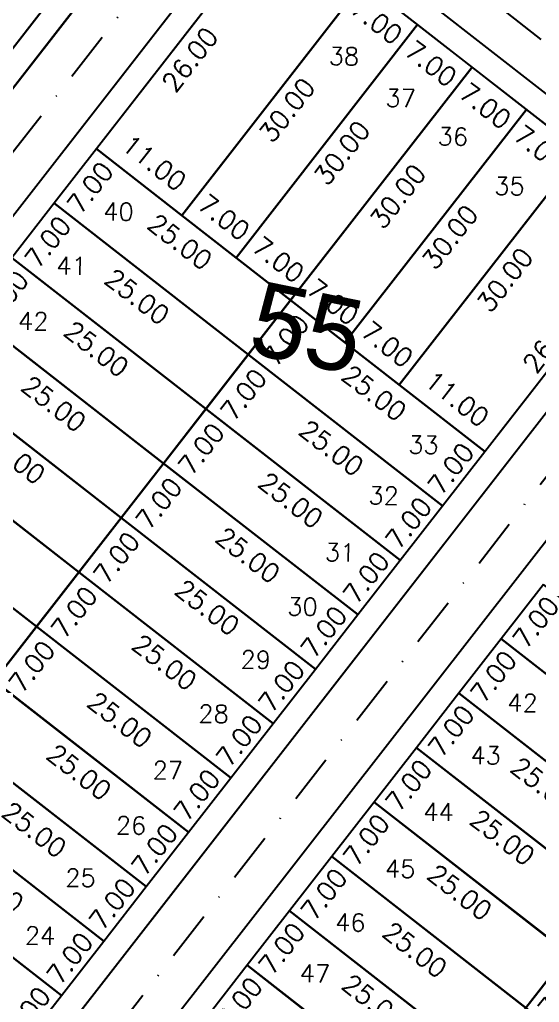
# Model space of a CAD drawing. Header units: millimetres. Extents: x -4430026 to 4783824, y 584 to 9593110.
# Drawn here: x 2758.8 to 2811.6, y 1107.7 to 1207.5 of the extents above; entities that cross this region are included whole.
import ezdxf
from ezdxf.enums import TextEntityAlignment as Align

# ---------------------------------------------------------------- set-up
doc = ezdxf.new("R2010")
doc.units = ezdxf.units.MM
doc.linetypes.add('CONTINUO', pattern=[0])
doc.linetypes.add('DASHDOT', pattern=[1, 0.5, -0.25, 0, -0.25])
for name, color, linetype in [('AGT CI', 252, 'Continuous'), ('Calçada', 1, 'Continuous'), ('Cota', 8, 'Continuous'), ('EIXO DAS VIAS', 252, 'DASHDOT'), ('Lotes', 2, 'Continuous'), ('Numero de lotes', 5, 'Continuous')]:
    doc.layers.add(name, color=color, linetype=linetype)
doc.styles.add('arcad1', font='romans.shx')
doc.styles.add('ROMANS', font='romans.shx')
doc.dimstyles.new('BOLA100', dxfattribs={"dimscale": 0, "dimtxt": 1.9, "dimasz": 0.18, "dimexe": 0.18, "dimexo": 0.063, "dimgap": 0, "dimtad": 1, "dimzin": 4, "dimdsep": 46, "dimtxsty": 'ROMANS', "dimcen": 0.09, "dimse1": 1, "dimse2": 1, "dimsd1": 1, "dimsd2": 1, "dimclrt": 256, "dimaunit": 1, "dimadec": 4, "dimazin": 0, "dimtfac": 1.2, "dimtix": 1, "dimtmove": 2, "dimatfit": 3, "dimfxl": 1, "dimtvp": 2, "dimtolj": 1, "dimtzin": 4, "dimarcsym": 0})

# ---------------------------------------------------------------- blocks, each defined once
blk = doc.blocks.new('*D772')
at = {"layer": 'DEFPOINTS', "color": 0}
for p in [(2781.924, 1111.483), (2784.054, 1109.824), (2777.623, 1105.959)]:
    blk.add_point(p, dxfattribs=at)
at = {"layer": 'Cota', "insert": (2781.154, 1107.646), "char_height": 1.9, "attachment_point": 5, "rotation": 52.09358, "style": 'ROMANS'}
blk.add_mtext('\\A1;7.00', dxfattribs=at)
blk = doc.blocks.new('*D773')
at = {"layer": 'DEFPOINTS', "color": 0}
for p in [(2786.224, 1117.006), (2788.354, 1115.347), (2781.924, 1111.483)]:
    blk.add_point(p, dxfattribs=at)
at = {"layer": 'Cota', "insert": (2785.454, 1113.169), "char_height": 1.9, "attachment_point": 5, "rotation": 52.09358, "style": 'ROMANS'}
blk.add_mtext('\\A1;7.00', dxfattribs=at)
blk = doc.blocks.new('*D814')
at = {"layer": 'DEFPOINTS', "color": 0}
for p in [(2790.525, 1122.529), (2792.655, 1120.87), (2786.224, 1117.006)]:
    blk.add_point(p, dxfattribs=at)
at = {"layer": 'Cota', "insert": (2789.755, 1118.692), "char_height": 1.9, "attachment_point": 5, "rotation": 52.09358, "style": 'ROMANS'}
blk.add_mtext('\\A1;7.00', dxfattribs=at)
blk = doc.blocks.new('*D815')
at = {"layer": 'DEFPOINTS', "color": 0}
for p in [(2794.825, 1128.052), (2796.955, 1126.393), (2790.525, 1122.529)]:
    blk.add_point(p, dxfattribs=at)
at = {"layer": 'Cota', "insert": (2794.056, 1124.216), "char_height": 1.9, "attachment_point": 5, "rotation": 52.09358, "style": 'ROMANS'}
blk.add_mtext('\\A1;7.00', dxfattribs=at)
blk = doc.blocks.new('*D816')
at = {"layer": 'DEFPOINTS', "color": 0}
for p in [(2799.126, 1133.575), (2801.256, 1131.917), (2794.825, 1128.052)]:
    blk.add_point(p, dxfattribs=at)
at = {"layer": 'Cota', "insert": (2798.356, 1129.739), "char_height": 1.9, "attachment_point": 5, "rotation": 52.09358, "style": 'ROMANS'}
blk.add_mtext('\\A1;7.00', dxfattribs=at)
blk = doc.blocks.new('*D817')
at = {"layer": 'DEFPOINTS', "color": 0}
for p in [(2803.427, 1139.098), (2805.557, 1137.44), (2799.126, 1133.575)]:
    blk.add_point(p, dxfattribs=at)
at = {"layer": 'Cota', "insert": (2802.657, 1135.262), "char_height": 1.9, "attachment_point": 5, "rotation": 52.09358, "style": 'ROMANS'}
blk.add_mtext('\\A1;7.00', dxfattribs=at)
blk = doc.blocks.new('*D818')
at = {"layer": 'DEFPOINTS', "color": 0}
for p in [(2807.727, 1144.621), (2809.857, 1142.963), (2803.427, 1139.098)]:
    blk.add_point(p, dxfattribs=at)
at = {"layer": 'Cota', "insert": (2806.957, 1140.785), "char_height": 1.9, "attachment_point": 5, "rotation": 52.09358, "style": 'ROMANS'}
blk.add_mtext('\\A1;7.00', dxfattribs=at)
blk = doc.blocks.new('*D819')
at = {"layer": 'DEFPOINTS', "color": 0}
for p in [(2812.028, 1150.144), (2814.158, 1148.486), (2807.727, 1144.621)]:
    blk.add_point(p, dxfattribs=at)
at = {"layer": 'Cota', "insert": (2811.258, 1146.308), "char_height": 1.9, "attachment_point": 5, "rotation": 52.09358, "style": 'ROMANS'}
blk.add_mtext('\\A1;7.00', dxfattribs=at)
blk = doc.blocks.new('*D823')
at = {"layer": 'DEFPOINTS', "color": 0}
for p in [(2814.551, 1112.693), (2816.717, 1111.006), (2810.25, 1107.169)]:
    blk.add_point(p, dxfattribs=at)
at = {"layer": 'Cota', "insert": (2813.817, 1108.828), "char_height": 1.9, "attachment_point": 5, "rotation": 52.09358, "style": 'ROMANS'}
blk.add_mtext('\\A1;7.00', dxfattribs=at)
blk = doc.blocks.new('*D1091')
at = {"layer": 'DEFPOINTS', "color": 0}
for p in [(2762.524, 1108.844), (2763.065, 1108.423), (2758.765, 1102.9)]:
    blk.add_point(p, dxfattribs=at)
at = {"layer": 'Cota', "insert": (2759.624, 1106.666), "char_height": 1.9, "attachment_point": 5, "rotation": 52.09358, "style": 'ROMANS'}
blk.add_mtext('\\A1;7.00', dxfattribs=at)
blk = doc.blocks.new('*D1099')
at = {"layer": 'DEFPOINTS', "color": 0}
for p in [(2758.929, 1182.619), (2760.29, 1181.559), (2753.719, 1177.804)]:
    blk.add_point(p, dxfattribs=at)
at = {"layer": 'Cota', "insert": (2757.39, 1179.381), "char_height": 1.9, "attachment_point": 5, "rotation": 52.09358, "style": 'ROMANS'}
blk.add_mtext('\\A1;7.00', dxfattribs=at)
blk = doc.blocks.new('*D1100')
at = {"layer": 'DEFPOINTS', "color": 0}
for p in [(2762.32, 1188.85), (2764.59, 1187.082), (2758.929, 1182.619)]:
    blk.add_point(p, dxfattribs=at)
at = {"layer": 'Cota', "insert": (2761.69, 1184.904), "char_height": 1.9, "attachment_point": 5, "rotation": 52.09358, "style": 'ROMANS'}
blk.add_mtext('\\A1;7.00', dxfattribs=at)
blk = doc.blocks.new('*D1101')
at = {"layer": 'DEFPOINTS', "color": 0}
for p in [(2766.621, 1194.373), (2768.891, 1192.605), (2762.32, 1188.85)]:
    blk.add_point(p, dxfattribs=at)
at = {"layer": 'Cota', "insert": (2765.991, 1190.427), "char_height": 1.9, "attachment_point": 5, "rotation": 52.09358, "style": 'ROMANS'}
blk.add_mtext('\\A1;7.00', dxfattribs=at)
blk = doc.blocks.new('*D1102')
at = {"layer": 'DEFPOINTS', "color": 0}
for p in [(2782.594, 1214.887), (2784.865, 1213.12), (2766.621, 1194.373)]:
    blk.add_point(p, dxfattribs=at)
at = {"layer": 'Cota', "insert": (2776.128, 1203.446), "char_height": 1.9, "attachment_point": 5, "rotation": 52.09358, "style": 'ROMANS'}
blk.add_mtext('\\A1;26.00', dxfattribs=at)
blk = doc.blocks.new('*D1106')
at = {"layer": 'DEFPOINTS', "color": 0}
for p in [(2760.542, 1145.875), (2762.972, 1143.983), (2756.242, 1140.352)]:
    blk.add_point(p, dxfattribs=at)
at = {"layer": 'Cota', "insert": (2760.072, 1141.805), "char_height": 1.9, "attachment_point": 5, "rotation": 52.09358, "style": 'ROMANS'}
blk.add_mtext('\\A1;7.00', dxfattribs=at)
blk = doc.blocks.new('*D1107')
at = {"layer": 'DEFPOINTS', "color": 0}
for p in [(2764.843, 1151.398), (2767.273, 1149.506), (2760.542, 1145.875)]:
    blk.add_point(p, dxfattribs=at)
at = {"layer": 'Cota', "insert": (2764.373, 1147.328), "char_height": 1.9, "attachment_point": 5, "rotation": 52.09358, "style": 'ROMANS'}
blk.add_mtext('\\A1;7.00', dxfattribs=at)
blk = doc.blocks.new('*D1108')
at = {"layer": 'DEFPOINTS', "color": 0}
for p in [(2769.143, 1156.921), (2771.573, 1155.029), (2764.843, 1151.398)]:
    blk.add_point(p, dxfattribs=at)
at = {"layer": 'Cota', "insert": (2768.673, 1152.851), "char_height": 1.9, "attachment_point": 5, "rotation": 52.09358, "style": 'ROMANS'}
blk.add_mtext('\\A1;7.00', dxfattribs=at)
blk = doc.blocks.new('*D1109')
at = {"layer": 'DEFPOINTS', "color": 0}
for p in [(2773.444, 1162.444), (2775.874, 1160.552), (2769.143, 1156.921)]:
    blk.add_point(p, dxfattribs=at)
at = {"layer": 'Cota', "insert": (2772.974, 1158.374), "char_height": 1.9, "attachment_point": 5, "rotation": 52.09358, "style": 'ROMANS'}
blk.add_mtext('\\A1;7.00', dxfattribs=at)
blk = doc.blocks.new('*D1110')
at = {"layer": 'DEFPOINTS', "color": 0}
for p in [(2777.745, 1167.967), (2780.175, 1166.075), (2773.444, 1162.444)]:
    blk.add_point(p, dxfattribs=at)
at = {"layer": 'Cota', "insert": (2777.275, 1163.898), "char_height": 1.9, "attachment_point": 5, "rotation": 52.09358, "style": 'ROMANS'}
blk.add_mtext('\\A1;7.00', dxfattribs=at)
blk = doc.blocks.new('*D1111')
at = {"layer": 'DEFPOINTS', "color": 0}
for p in [(2782.045, 1173.491), (2784.475, 1171.599), (2777.745, 1167.967)]:
    blk.add_point(p, dxfattribs=at)
at = {"layer": 'Cota', "insert": (2781.575, 1169.421), "char_height": 1.9, "attachment_point": 5, "rotation": 52.09358, "style": 'ROMANS'}
blk.add_mtext('\\A1;7.00', dxfattribs=at)
blk = doc.blocks.new('*D1112')
at = {"layer": 'DEFPOINTS', "color": 0}
for p in [(2786.346, 1179.014), (2788.776, 1177.122), (2782.045, 1173.491)]:
    blk.add_point(p, dxfattribs=at)
at = {"layer": 'Cota', "insert": (2785.876, 1174.944), "char_height": 1.9, "attachment_point": 5, "rotation": 52.09358, "style": 'ROMANS'}
blk.add_mtext('\\A1;7.00', dxfattribs=at)
blk = doc.blocks.new('*D1113')
at = {"layer": 'DEFPOINTS', "color": 0}
for p in [(2804.777, 1202.684), (2807.207, 1200.792), (2786.346, 1179.014)]:
    blk.add_point(p, dxfattribs=at)
at = {"layer": 'Cota', "insert": (2797.242, 1189.541), "char_height": 1.9, "attachment_point": 5, "rotation": 52.09358, "style": 'ROMANS'}
blk.add_mtext('\\A1;30.00', dxfattribs=at)
blk = doc.blocks.new('*D1114')
at = {"layer": 'DEFPOINTS', "color": 0}
for p in [(2766.825, 1114.367), (2767.366, 1113.946), (2763.065, 1108.423)]:
    blk.add_point(p, dxfattribs=at)
at = {"layer": 'Cota', "insert": (2763.925, 1112.19), "char_height": 1.9, "attachment_point": 5, "rotation": 52.09358, "style": 'ROMANS'}
blk.add_mtext('\\A1;7.00', dxfattribs=at)
blk = doc.blocks.new('*D1115')
at = {"layer": 'DEFPOINTS', "color": 0}
for p in [(2771.126, 1119.891), (2771.666, 1119.469), (2767.366, 1113.946)]:
    blk.add_point(p, dxfattribs=at)
at = {"layer": 'Cota', "insert": (2768.226, 1117.713), "char_height": 1.9, "attachment_point": 5, "rotation": 52.09358, "style": 'ROMANS'}
blk.add_mtext('\\A1;7.00', dxfattribs=at)
blk = doc.blocks.new('*D1116')
at = {"layer": 'DEFPOINTS', "color": 0}
for p in [(2775.426, 1125.414), (2775.967, 1124.993), (2771.666, 1119.469)]:
    blk.add_point(p, dxfattribs=at)
at = {"layer": 'Cota', "insert": (2772.526, 1123.236), "char_height": 1.9, "attachment_point": 5, "rotation": 52.09358, "style": 'ROMANS'}
blk.add_mtext('\\A1;7.00', dxfattribs=at)
blk = doc.blocks.new('*D1117')
at = {"layer": 'DEFPOINTS', "color": 0}
for p in [(2779.727, 1130.937), (2780.268, 1130.516), (2775.967, 1124.993)]:
    blk.add_point(p, dxfattribs=at)
at = {"layer": 'Cota', "insert": (2776.827, 1128.759), "char_height": 1.9, "attachment_point": 5, "rotation": 52.09358, "style": 'ROMANS'}
blk.add_mtext('\\A1;7.00', dxfattribs=at)
blk = doc.blocks.new('*D1118')
at = {"layer": 'DEFPOINTS', "color": 0}
for p in [(2784.027, 1136.46), (2784.568, 1136.039), (2780.268, 1130.516)]:
    blk.add_point(p, dxfattribs=at)
at = {"layer": 'Cota', "insert": (2781.128, 1134.282), "char_height": 1.9, "attachment_point": 5, "rotation": 52.09358, "style": 'ROMANS'}
blk.add_mtext('\\A1;7.00', dxfattribs=at)
blk = doc.blocks.new('*D1119')
at = {"layer": 'DEFPOINTS', "color": 0}
for p in [(2788.328, 1141.983), (2788.869, 1141.562), (2784.568, 1136.039)]:
    blk.add_point(p, dxfattribs=at)
at = {"layer": 'Cota', "insert": (2785.428, 1139.805), "char_height": 1.9, "attachment_point": 5, "rotation": 52.09358, "style": 'ROMANS'}
blk.add_mtext('\\A1;7.00', dxfattribs=at)
blk = doc.blocks.new('*D1120')
at = {"layer": 'DEFPOINTS', "color": 0}
for p in [(2792.629, 1147.506), (2793.169, 1147.085), (2788.869, 1141.562)]:
    blk.add_point(p, dxfattribs=at)
at = {"layer": 'Cota', "insert": (2789.729, 1145.328), "char_height": 1.9, "attachment_point": 5, "rotation": 52.09358, "style": 'ROMANS'}
blk.add_mtext('\\A1;7.00', dxfattribs=at)
blk = doc.blocks.new('*D1121')
at = {"layer": 'DEFPOINTS', "color": 0}
for p in [(2796.929, 1153.029), (2797.47, 1152.608), (2793.169, 1147.085)]:
    blk.add_point(p, dxfattribs=at)
at = {"layer": 'Cota', "insert": (2794.029, 1150.851), "char_height": 1.9, "attachment_point": 5, "rotation": 52.09358, "style": 'ROMANS'}
blk.add_mtext('\\A1;7.00', dxfattribs=at)
blk = doc.blocks.new('*D1122')
at = {"layer": 'DEFPOINTS', "color": 0}
for p in [(2801.23, 1158.552), (2801.771, 1158.131), (2797.47, 1152.608)]:
    blk.add_point(p, dxfattribs=at)
at = {"layer": 'Cota', "insert": (2798.33, 1156.374), "char_height": 1.9, "attachment_point": 5, "rotation": 52.09358, "style": 'ROMANS'}
blk.add_mtext('\\A1;7.00', dxfattribs=at)
blk = doc.blocks.new('*D1123')
at = {"layer": 'DEFPOINTS', "color": 0}
for p in [(2805.531, 1164.075), (2806.071, 1163.654), (2801.771, 1158.131)]:
    blk.add_point(p, dxfattribs=at)
at = {"layer": 'Cota', "insert": (2802.631, 1161.898), "char_height": 1.9, "attachment_point": 5, "rotation": 52.09358, "style": 'ROMANS'}
blk.add_mtext('\\A1;7.00', dxfattribs=at)
blk = doc.blocks.new('*D1124')
at = {"layer": 'DEFPOINTS', "color": 0}
for p in [(2821.504, 1184.59), (2822.045, 1184.169), (2806.071, 1163.654)]:
    blk.add_point(p, dxfattribs=at)
at = {"layer": 'Cota', "insert": (2812.768, 1174.916), "char_height": 1.9, "attachment_point": 5, "rotation": 52.09358, "style": 'ROMANS'}
blk.add_mtext('\\A1;26.00', dxfattribs=at)
blk = doc.blocks.new('*D1125')
at = {"layer": 'DEFPOINTS', "color": 0}
for p in [(2793.731, 1211.285), (2795.949, 1209.558), (2775.3, 1187.615)]:
    blk.add_point(p, dxfattribs=at)
at = {"layer": 'Cota', "insert": (2785.984, 1198.307), "char_height": 1.9, "attachment_point": 5, "rotation": 52.09358, "style": 'ROMANS'}
blk.add_mtext('\\A1;30.00', dxfattribs=at)
blk = doc.blocks.new('*D1126')
at = {"layer": 'DEFPOINTS', "color": 0}
for p in [(2799.254, 1206.985), (2801.528, 1205.214), (2780.823, 1183.314)]:
    blk.add_point(p, dxfattribs=at)
at = {"layer": 'Cota', "insert": (2791.563, 1193.963), "char_height": 1.9, "attachment_point": 5, "rotation": 52.09358, "style": 'ROMANS'}
blk.add_mtext('\\A1;30.00', dxfattribs=at)
blk = doc.blocks.new('*D1127')
at = {"layer": 'DEFPOINTS', "color": 0}
for p in [(2810.3, 1198.383), (2812.505, 1196.666), (2791.869, 1174.713)]:
    blk.add_point(p, dxfattribs=at)
at = {"layer": 'Cota', "insert": (2802.54, 1185.415), "char_height": 1.9, "attachment_point": 5, "rotation": 52.09358, "style": 'ROMANS'}
blk.add_mtext('\\A1;30.00', dxfattribs=at)
blk = doc.blocks.new('*D1128')
at = {"layer": 'DEFPOINTS', "color": 0}
for p in [(2815.823, 1194.083), (2818.084, 1192.322), (2797.392, 1170.412)]:
    blk.add_point(p, dxfattribs=at)
at = {"layer": 'Cota', "insert": (2808.119, 1181.071), "char_height": 1.9, "attachment_point": 5, "rotation": 52.09358, "style": 'ROMANS'}
blk.add_mtext('\\A1;30.00', dxfattribs=at)
blk = doc.blocks.new('*D1358')
at = {"layer": 'DEFPOINTS', "color": 0}
for p in [(2771.793, 1223.299), (2772.337, 1222.874), (2756.363, 1202.36)]:
    blk.add_point(p, dxfattribs=at)
at = {"layer": 'Cota', "insert": (2763.046, 1213.634), "char_height": 1.9, "attachment_point": 5, "rotation": 52.0352, "style": 'ROMANS'}
blk.add_mtext('\\A1;26.00', dxfattribs=at)
blk = doc.blocks.new('*D4696')
at = {"layer": 'DEFPOINTS', "color": 0}
for p in [(2793.731, 1211.285), (2799.254, 1206.985), (2797.272, 1204.439)]:
    blk.add_point(p, dxfattribs=at)
at = {"layer": 'Cota', "insert": (2795.094, 1207.338), "char_height": 1.9, "attachment_point": 5, "rotation": 322.09432, "style": 'ROMANS'}
blk.add_mtext('\\A1;7.00', dxfattribs=at)
blk = doc.blocks.new('*D4697')
at = {"layer": 'DEFPOINTS', "color": 0}
for p in [(2799.254, 1206.985), (2804.777, 1202.684), (2802.795, 1200.138)]:
    blk.add_point(p, dxfattribs=at)
at = {"layer": 'Cota', "insert": (2800.617, 1203.038), "char_height": 1.9, "attachment_point": 5, "rotation": 322.09432, "style": 'ROMANS'}
blk.add_mtext('\\A1;7.00', dxfattribs=at)
blk = doc.blocks.new('*D4698')
at = {"layer": 'DEFPOINTS', "color": 0}
for p in [(2804.777, 1202.684), (2810.3, 1198.383), (2808.318, 1195.838)]:
    blk.add_point(p, dxfattribs=at)
at = {"layer": 'Cota', "insert": (2806.14, 1198.737), "char_height": 1.9, "attachment_point": 5, "rotation": 322.09432, "style": 'ROMANS'}
blk.add_mtext('\\A1;7.00', dxfattribs=at)
blk = doc.blocks.new('*D4699')
at = {"layer": 'DEFPOINTS', "color": 0}
for p in [(2810.3, 1198.383), (2815.823, 1194.083), (2813.841, 1191.537)]:
    blk.add_point(p, dxfattribs=at)
at = {"layer": 'Cota', "insert": (2811.663, 1194.437), "char_height": 1.9, "attachment_point": 5, "rotation": 322.09432, "style": 'ROMANS'}
blk.add_mtext('\\A1;7.00', dxfattribs=at)
blk = doc.blocks.new('*D4717')
at = {"layer": 'DEFPOINTS', "color": 0}
for p in [(2766.621, 1194.373), (2776.245, 1188.829), (2775.3, 1187.615)]:
    blk.add_point(p, dxfattribs=at)
at = {"layer": 'Cota', "insert": (2772.489, 1192.958), "char_height": 1.9, "attachment_point": 5, "rotation": 322.09358, "style": 'ROMANS'}
blk.add_mtext('\\A1;11.00', dxfattribs=at)
blk = doc.blocks.new('*D4718')
at = {"layer": 'DEFPOINTS', "color": 0}
for p in [(2775.3, 1187.615), (2781.768, 1184.528), (2780.823, 1183.314)]:
    blk.add_point(p, dxfattribs=at)
at = {"layer": 'Cota', "insert": (2779.59, 1187.428), "char_height": 1.9, "attachment_point": 5, "rotation": 322.09358, "style": 'ROMANS'}
blk.add_mtext('\\A1;7.00', dxfattribs=at)
blk = doc.blocks.new('*D4719')
at = {"layer": 'DEFPOINTS', "color": 0}
for p in [(2780.823, 1183.314), (2787.291, 1180.228), (2786.346, 1179.014)]:
    blk.add_point(p, dxfattribs=at)
at = {"layer": 'Cota', "insert": (2785.114, 1183.128), "char_height": 1.9, "attachment_point": 5, "rotation": 322.09358, "style": 'ROMANS'}
blk.add_mtext('\\A1;7.00', dxfattribs=at)
blk = doc.blocks.new('*D4720')
at = {"layer": 'DEFPOINTS', "color": 0}
for p in [(2786.346, 1179.014), (2792.815, 1175.927), (2791.869, 1174.713)]:
    blk.add_point(p, dxfattribs=at)
at = {"layer": 'Cota', "insert": (2790.637, 1178.827), "char_height": 1.9, "attachment_point": 5, "rotation": 322.09358, "style": 'ROMANS'}
blk.add_mtext('\\A1;7.00', dxfattribs=at)
blk = doc.blocks.new('*D4721')
at = {"layer": 'DEFPOINTS', "color": 0}
for p in [(2791.869, 1174.713), (2798.338, 1171.627), (2797.392, 1170.412)]:
    blk.add_point(p, dxfattribs=at)
at = {"layer": 'Cota', "insert": (2796.16, 1174.526), "char_height": 1.9, "attachment_point": 5, "rotation": 322.09358, "style": 'ROMANS'}
blk.add_mtext('\\A1;7.00', dxfattribs=at)
blk = doc.blocks.new('*D4722')
at = {"layer": 'DEFPOINTS', "color": 0}
for p in [(2797.392, 1170.412), (2807.017, 1164.869), (2806.071, 1163.654)]:
    blk.add_point(p, dxfattribs=at)
at = {"layer": 'Cota', "insert": (2803.261, 1168.997), "char_height": 1.9, "attachment_point": 5, "rotation": 322.09358, "style": 'ROMANS'}
blk.add_mtext('\\A1;11.00', dxfattribs=at)
blk = doc.blocks.new('*D4735')
at = {"layer": 'DEFPOINTS', "color": 0}
for p in [(2766.621, 1194.373), (2786.346, 1179.014), (2784.398, 1176.512)]:
    blk.add_point(p, dxfattribs=at)
at = {"layer": 'Cota', "insert": (2775.119, 1184.941), "char_height": 1.9, "attachment_point": 5, "rotation": 322.09358, "style": 'ROMANS'}
blk.add_mtext('\\A1;25.00', dxfattribs=at)
blk = doc.blocks.new('*D4736')
at = {"layer": 'DEFPOINTS', "color": 0}
for p in [(2786.346, 1179.014), (2806.071, 1163.654), (2804.123, 1161.152)]:
    blk.add_point(p, dxfattribs=at)
at = {"layer": 'Cota', "insert": (2794.844, 1169.582), "char_height": 1.9, "attachment_point": 5, "rotation": 322.09358, "style": 'ROMANS'}
blk.add_mtext('\\A1;25.00', dxfattribs=at)
blk = doc.blocks.new('*D4743')
at = {"layer": 'DEFPOINTS', "color": 0}
for p in [(2762.32, 1188.85), (2782.045, 1173.491), (2780.058, 1170.938)]:
    blk.add_point(p, dxfattribs=at)
at = {"layer": 'Cota', "insert": (2770.779, 1179.367), "char_height": 1.9, "attachment_point": 5, "rotation": 322.09358, "style": 'ROMANS'}
blk.add_mtext('\\A1;25.00', dxfattribs=at)
blk = doc.blocks.new('*D4744')
at = {"layer": 'DEFPOINTS', "color": 0}
for p in [(2782.045, 1173.491), (2801.771, 1158.131), (2799.783, 1155.578)]:
    blk.add_point(p, dxfattribs=at)
at = {"layer": 'Cota', "insert": (2790.504, 1164.008), "char_height": 1.9, "attachment_point": 5, "rotation": 322.09358, "style": 'ROMANS'}
blk.add_mtext('\\A1;25.00', dxfattribs=at)
blk = doc.blocks.new('*D4751')
at = {"layer": 'DEFPOINTS', "color": 0}
for p in [(2758.019, 1183.327), (2777.745, 1167.967), (2775.924, 1165.629)]:
    blk.add_point(p, dxfattribs=at)
at = {"layer": 'Cota', "insert": (2766.645, 1174.058), "char_height": 1.9, "attachment_point": 5, "rotation": 322.09358, "style": 'ROMANS'}
blk.add_mtext('\\A1;25.00', dxfattribs=at)
blk = doc.blocks.new('*D4752')
at = {"layer": 'DEFPOINTS', "color": 0}
for p in [(2777.745, 1167.967), (2797.47, 1152.608), (2795.649, 1150.27)]:
    blk.add_point(p, dxfattribs=at)
at = {"layer": 'Cota', "insert": (2786.37, 1158.699), "char_height": 1.9, "attachment_point": 5, "rotation": 322.09358, "style": 'ROMANS'}
blk.add_mtext('\\A1;25.00', dxfattribs=at)
blk = doc.blocks.new('*D4753')
at = {"layer": 'DEFPOINTS', "color": 0}
for p in [(2807.727, 1144.621), (2827.453, 1129.262), (2825.632, 1126.924)]:
    blk.add_point(p, dxfattribs=at)
at = {"layer": 'Cota', "insert": (2816.353, 1135.353), "char_height": 1.9, "attachment_point": 5, "rotation": 322.09358, "style": 'ROMANS'}
blk.add_mtext('\\A1;25.00', dxfattribs=at)
blk = doc.blocks.new('*D4759')
at = {"layer": 'DEFPOINTS', "color": 0}
for p in [(2753.719, 1177.804), (2773.444, 1162.444), (2771.584, 1160.055)]:
    blk.add_point(p, dxfattribs=at)
at = {"layer": 'Cota', "insert": (2762.305, 1168.484), "char_height": 1.9, "attachment_point": 5, "rotation": 322.09358, "style": 'ROMANS'}
blk.add_mtext('\\A1;25.00', dxfattribs=at)
blk = doc.blocks.new('*D4760')
at = {"layer": 'DEFPOINTS', "color": 0}
for p in [(2773.444, 1162.444), (2793.169, 1147.085), (2791.309, 1144.696)]:
    blk.add_point(p, dxfattribs=at)
at = {"layer": 'Cota', "insert": (2782.03, 1153.125), "char_height": 1.9, "attachment_point": 5, "rotation": 322.09358, "style": 'ROMANS'}
blk.add_mtext('\\A1;25.00', dxfattribs=at)
blk = doc.blocks.new('*D4761')
at = {"layer": 'DEFPOINTS', "color": 0}
for p in [(2803.427, 1139.098), (2823.152, 1123.739), (2821.292, 1121.35)]:
    blk.add_point(p, dxfattribs=at)
at = {"layer": 'Cota', "insert": (2812.013, 1129.779), "char_height": 1.9, "attachment_point": 5, "rotation": 322.09358, "style": 'ROMANS'}
blk.add_mtext('\\A1;25.00', dxfattribs=at)
blk = doc.blocks.new('*D4767')
at = {"layer": 'DEFPOINTS', "color": 0}
for p in [(2749.418, 1172.281), (2769.143, 1156.921), (2767.45, 1154.747)]:
    blk.add_point(p, dxfattribs=at)
at = {"layer": 'Cota', "insert": (2758.171, 1163.176), "char_height": 1.9, "attachment_point": 5, "rotation": 322.09358, "style": 'ROMANS'}
blk.add_mtext('\\A1;25.00', dxfattribs=at)
blk = doc.blocks.new('*D4768')
at = {"layer": 'DEFPOINTS', "color": 0}
for p in [(2769.143, 1156.921), (2788.869, 1141.562), (2787.176, 1139.387)]:
    blk.add_point(p, dxfattribs=at)
at = {"layer": 'Cota', "insert": (2777.897, 1147.816), "char_height": 1.9, "attachment_point": 5, "rotation": 322.09358, "style": 'ROMANS'}
blk.add_mtext('\\A1;25.00', dxfattribs=at)
blk = doc.blocks.new('*D4769')
at = {"layer": 'DEFPOINTS', "color": 0}
for p in [(2799.126, 1133.575), (2818.851, 1118.216), (2817.158, 1116.041)]:
    blk.add_point(p, dxfattribs=at)
at = {"layer": 'Cota', "insert": (2807.879, 1124.47), "char_height": 1.9, "attachment_point": 5, "rotation": 322.09358, "style": 'ROMANS'}
blk.add_mtext('\\A1;25.00', dxfattribs=at)
blk = doc.blocks.new('*D4775')
at = {"layer": 'DEFPOINTS', "color": 0}
for p in [(2745.117, 1166.757), (2764.843, 1151.398), (2763.11, 1149.173)]:
    blk.add_point(p, dxfattribs=at)
at = {"layer": 'Cota', "insert": (2753.831, 1157.602), "char_height": 1.9, "attachment_point": 5, "rotation": 322.09358, "style": 'ROMANS'}
blk.add_mtext('\\A1;25.00', dxfattribs=at)
blk = doc.blocks.new('*D4776')
at = {"layer": 'DEFPOINTS', "color": 0}
for p in [(2764.843, 1151.398), (2784.568, 1136.039), (2782.835, 1133.813)]:
    blk.add_point(p, dxfattribs=at)
at = {"layer": 'Cota', "insert": (2773.556, 1142.242), "char_height": 1.9, "attachment_point": 5, "rotation": 322.09358, "style": 'ROMANS'}
blk.add_mtext('\\A1;25.00', dxfattribs=at)
blk = doc.blocks.new('*D4777')
at = {"layer": 'DEFPOINTS', "color": 0}
for p in [(2794.825, 1128.052), (2814.551, 1112.693), (2812.818, 1110.467)]:
    blk.add_point(p, dxfattribs=at)
at = {"layer": 'Cota', "insert": (2803.539, 1118.896), "char_height": 1.9, "attachment_point": 5, "rotation": 322.09358, "style": 'ROMANS'}
blk.add_mtext('\\A1;25.00', dxfattribs=at)
blk = doc.blocks.new('*D4783')
at = {"layer": 'DEFPOINTS', "color": 0}
for p in [(2740.817, 1161.234), (2760.542, 1145.875), (2758.563, 1143.333)]:
    blk.add_point(p, dxfattribs=at)
at = {"layer": 'Cota', "insert": (2749.284, 1151.762), "char_height": 1.9, "attachment_point": 5, "rotation": 322.09358, "style": 'ROMANS'}
blk.add_mtext('\\A1;25.00', dxfattribs=at)
blk = doc.blocks.new('*D4784')
at = {"layer": 'DEFPOINTS', "color": 0}
for p in [(2760.542, 1145.875), (2780.268, 1130.516), (2778.288, 1127.974)]:
    blk.add_point(p, dxfattribs=at)
at = {"layer": 'Cota', "insert": (2769.009, 1136.403), "char_height": 1.9, "attachment_point": 5, "rotation": 322.09358, "style": 'ROMANS'}
blk.add_mtext('\\A1;25.00', dxfattribs=at)
blk = doc.blocks.new('*D4785')
at = {"layer": 'DEFPOINTS', "color": 0}
for p in [(2790.525, 1122.529), (2810.25, 1107.169), (2808.271, 1104.628)]:
    blk.add_point(p, dxfattribs=at)
at = {"layer": 'Cota', "insert": (2798.992, 1113.057), "char_height": 1.9, "attachment_point": 5, "rotation": 322.09358, "style": 'ROMANS'}
blk.add_mtext('\\A1;25.00', dxfattribs=at)
blk = doc.blocks.new('*D4793')
at = {"layer": 'DEFPOINTS', "color": 0}
for p in [(2756.242, 1140.352), (2775.967, 1124.993), (2774.155, 1122.665)]:
    blk.add_point(p, dxfattribs=at)
at = {"layer": 'Cota', "insert": (2764.876, 1131.094), "char_height": 1.9, "attachment_point": 5, "rotation": 322.09358, "style": 'ROMANS'}
blk.add_mtext('\\A1;25.00', dxfattribs=at)
blk = doc.blocks.new('*D4794')
at = {"layer": 'DEFPOINTS', "color": 0}
for p in [(2786.224, 1117.006), (2805.95, 1101.646), (2804.137, 1099.319)]:
    blk.add_point(p, dxfattribs=at)
at = {"layer": 'Cota', "insert": (2794.858, 1107.748), "char_height": 1.9, "attachment_point": 5, "rotation": 322.09358, "style": 'ROMANS'}
blk.add_mtext('\\A1;25.00', dxfattribs=at)
blk = doc.blocks.new('*D4802')
at = {"layer": 'DEFPOINTS', "color": 0}
for p in [(2751.941, 1134.829), (2771.666, 1119.469), (2769.608, 1116.826)]:
    blk.add_point(p, dxfattribs=at)
at = {"layer": 'Cota', "insert": (2760.329, 1125.255), "char_height": 1.9, "attachment_point": 5, "rotation": 322.09358, "style": 'ROMANS'}
blk.add_mtext('\\A1;25.00', dxfattribs=at)
blk = doc.blocks.new('*D4803')
at = {"layer": 'DEFPOINTS', "color": 0}
for p in [(2781.924, 1111.483), (2801.649, 1096.123), (2799.59, 1093.48)]:
    blk.add_point(p, dxfattribs=at)
at = {"layer": 'Cota', "insert": (2790.311, 1101.909), "char_height": 1.9, "attachment_point": 5, "rotation": 322.09358, "style": 'ROMANS'}
blk.add_mtext('\\A1;25.00', dxfattribs=at)
blk = doc.blocks.new('*D4811')
at = {"layer": 'DEFPOINTS', "color": 0}
for p in [(2747.64, 1129.306), (2767.366, 1113.946), (2765.268, 1111.252)]:
    blk.add_point(p, dxfattribs=at)
at = {"layer": 'Cota', "insert": (2755.989, 1119.681), "char_height": 1.9, "attachment_point": 5, "rotation": 322.09358, "style": 'ROMANS'}
blk.add_mtext('\\A1;25.00', dxfattribs=at)
blk = doc.blocks.new('*D4820')
at = {"layer": 'DEFPOINTS', "color": 0}
for p in [(2743.34, 1123.783), (2763.065, 1108.423), (2760.927, 1105.678)]:
    blk.add_point(p, dxfattribs=at)
at = {"layer": 'Cota', "insert": (2751.648, 1114.107), "char_height": 1.9, "attachment_point": 5, "rotation": 322.09358, "style": 'ROMANS'}
blk.add_mtext('\\A1;25.00', dxfattribs=at)

msp = doc.modelspace()

# ---------------------------------------------------------------- linework, layer by layer
at = {"layer": 'Calçada', "lineweight": -3}
for p, q in [((2635.978, 1043.684), (2774.617, 1221.733)), ((2635.978, 1043.684), (2774.617, 1221.733)), ((2780.929, 1216.818), (2634.534, 1028.809)), ((2780.929, 1216.818), (2634.534, 1028.809)), ((2671.96, 987.351), (2824.325, 1183.027)), ((2671.96, 987.351), (2824.325, 1183.027)), ((2830.637, 1178.112), (2678.272, 982.437)), ((2830.637, 1178.112), (2678.272, 982.437)), ((2830.637, 1178.112), (2678.272, 982.437)), ((2830.637, 1178.112), (2678.272, 982.437))]:
    msp.add_line(p, q, dxfattribs=at)
for points in [[(2774.617, 1221.733, 0.414214), (2773.569, 1230.153), (2739.641, 1256.571, 0.414214), (2731.221, 1255.523), (2612.248, 1102.731, 0.314973), (2611.895, 1095.863, -0.12182), (2622.954, 1062.096, 0.038417), (2625.398, 1046.016, 0.631259), (2635.978, 1043.684)], [(2774.617, 1221.733, 0.414214), (2773.569, 1230.153), (2739.641, 1256.571, 0.414214), (2731.221, 1255.523), (2612.248, 1102.731, 0.314973), (2611.895, 1095.863, -0.12182), (2622.954, 1062.096, 0.038417), (2625.398, 1046.016, 0.631259), (2635.978, 1043.684)], [(2824.325, 1183.027, 0.414214), (2823.277, 1191.448), (2789.349, 1217.866, 0.414214), (2780.929, 1216.818), (2634.534, 1028.809, 0.289261), (2633.905, 1022.434, 0.111583), (2663.54, 986.304, 0.414214), (2671.96, 987.351)], [(2824.325, 1183.027, 0.414214), (2823.277, 1191.448), (2789.349, 1217.866, 0.414214), (2780.929, 1216.818), (2634.534, 1028.809, 0.289261), (2633.905, 1022.434, 0.111583), (2663.54, 986.304, 0.414214), (2671.96, 987.351)]]:
    msp.add_lwpolyline(points, format="xyb", close=True, dxfattribs=at)
at = {"layer": 'EIXO DAS VIAS', "ltscale": 10}
for p, q in [((2627.626, 1026.448, 103.708), (2783.917, 1227.165, 103.708)), ((2668.972, 977.004, 103.708), (2833.625, 1188.46, 103.708))]:
    msp.add_line(p, q, dxfattribs=at)
at = {"layer": 'EIXO DAS VIAS', "ltscale": 10, "elevation": 103.708}
msp.add_lwpolyline([(2783.917, 1227.165), (2833.625, 1188.46)], dxfattribs=at)
at = {"layer": 'Lotes', "lineweight": -3}
for p, q in [((2756.363, 1202.36), (2772.337, 1222.874)), ((2821.346, 1189.782), (2788.208, 1215.586)), ((2782.594, 1214.887), (2766.621, 1194.373)), ((2775.3, 1187.615), (2793.731, 1211.285)), ((2780.823, 1183.314), (2799.254, 1206.985)), ((2804.777, 1202.684), (2653.273, 1008.113)), ((2791.869, 1174.713), (2810.3, 1198.383)), ((2806.071, 1163.654), (2766.621, 1194.373)), ((2797.392, 1170.412), (2815.823, 1194.083)), ((2801.771, 1158.131), (2762.32, 1188.85)), ((2797.47, 1152.608), (2758.019, 1183.327)), ((2806.071, 1163.654), (2822.045, 1184.169)), ((2793.169, 1147.085), (2753.719, 1177.804)), ((2788.869, 1141.562), (2749.418, 1172.281)), ((2784.568, 1136.039), (2745.117, 1166.757)), ((2854.485, 1163.979), (2701.506, 967.514)), ((2780.268, 1130.516), (2740.817, 1161.234)), ((2775.967, 1124.993), (2736.516, 1155.711)), ((2771.666, 1119.469), (2732.216, 1150.188)), ((2767.366, 1113.946), (2727.915, 1144.665)), ((2847.178, 1113.903), (2807.727, 1144.621)), ((2763.065, 1108.423), (2723.614, 1139.142)), ((2842.877, 1108.379), (2803.427, 1139.098)), ((2838.577, 1102.856), (2799.126, 1133.575)), ((2834.276, 1097.333), (2794.825, 1128.052)), ((2829.976, 1091.81), (2790.525, 1122.529)), ((2825.675, 1086.287), (2786.224, 1117.006)), ((2821.374, 1080.764), (2781.924, 1111.483))]:
    msp.add_line(p, q, dxfattribs=at)
at = {"layer": 'Lotes', "linetype": 'CONTINUO', "lineweight": -3}
for p, q in [((2793.731, 1211.285), (2775.3, 1187.615)), ((2775.3, 1187.615), (2793.731, 1211.285)), ((2780.823, 1183.314), (2799.254, 1206.985)), ((2799.254, 1206.985), (2780.823, 1183.314)), ((2804.777, 1202.684), (2786.346, 1179.014)), ((2786.346, 1179.014), (2804.777, 1202.684)), ((2810.3, 1198.383), (2791.869, 1174.713)), ((2791.869, 1174.713), (2810.3, 1198.383)), ((2766.621, 1194.373), (2762.32, 1188.85)), ((2786.346, 1179.014), (2766.621, 1194.373)), ((2766.621, 1194.373), (2775.3, 1187.615)), ((2815.823, 1194.083), (2797.392, 1170.412)), ((2797.392, 1170.412), (2815.823, 1194.083)), ((2762.32, 1188.85), (2758.019, 1183.327)), ((2762.32, 1188.85), (2782.045, 1173.491)), ((2782.045, 1173.491), (2762.32, 1188.85)), ((2775.3, 1187.615), (2780.823, 1183.314)), ((2758.019, 1183.327), (2777.745, 1167.967)), ((2777.745, 1167.967), (2758.019, 1183.327)), ((2780.823, 1183.314), (2786.346, 1179.014)), ((2786.346, 1179.014), (2782.045, 1173.491)), ((2782.045, 1173.491), (2786.346, 1179.014)), ((2806.071, 1163.654), (2786.346, 1179.014)), ((2786.346, 1179.014), (2791.869, 1174.713)), ((2753.719, 1177.804), (2773.444, 1162.444)), ((2773.444, 1162.444), (2753.719, 1177.804)), ((2791.869, 1174.713), (2797.392, 1170.412)), ((2782.045, 1173.491), (2777.745, 1167.967)), ((2777.745, 1167.967), (2782.045, 1173.491)), ((2801.771, 1158.131), (2782.045, 1173.491)), ((2782.045, 1173.491), (2801.771, 1158.131)), ((2749.418, 1172.281), (2769.143, 1156.921)), ((2769.143, 1156.921), (2749.418, 1172.281)), ((2797.392, 1170.412), (2806.071, 1163.654)), ((2777.745, 1167.967), (2773.444, 1162.444)), ((2773.444, 1162.444), (2777.745, 1167.967)), ((2797.47, 1152.608), (2777.745, 1167.967)), ((2777.745, 1167.967), (2797.47, 1152.608)), ((2745.117, 1166.757), (2764.843, 1151.398)), ((2764.843, 1151.398), (2745.117, 1166.757)), ((2801.771, 1158.131), (2806.071, 1163.654)), ((2773.444, 1162.444), (2769.143, 1156.921)), ((2769.143, 1156.921), (2773.444, 1162.444)), ((2793.169, 1147.085), (2773.444, 1162.444)), ((2773.444, 1162.444), (2793.169, 1147.085)), ((2740.817, 1161.234), (2760.542, 1145.875)), ((2760.542, 1145.875), (2740.817, 1161.234)), ((2797.47, 1152.608), (2801.771, 1158.131)), ((2769.143, 1156.921), (2764.843, 1151.398)), ((2764.843, 1151.398), (2769.143, 1156.921)), ((2788.869, 1141.562), (2769.143, 1156.921)), ((2769.143, 1156.921), (2788.869, 1141.562)), ((2793.169, 1147.085), (2797.47, 1152.608)), ((2764.843, 1151.398), (2760.542, 1145.875)), ((2760.542, 1145.875), (2764.843, 1151.398)), ((2784.568, 1136.039), (2764.843, 1151.398)), ((2764.843, 1151.398), (2784.568, 1136.039)), ((2812.028, 1150.144), (2807.727, 1144.621)), ((2788.869, 1141.562), (2793.169, 1147.085)), ((2760.542, 1145.875), (2756.242, 1140.352)), ((2756.242, 1140.352), (2760.542, 1145.875)), ((2780.268, 1130.516), (2760.542, 1145.875)), ((2760.542, 1145.875), (2780.268, 1130.516)), ((2807.727, 1144.621), (2803.427, 1139.098)), ((2827.453, 1129.262), (2807.727, 1144.621)), ((2807.727, 1144.621), (2827.453, 1129.262)), ((2784.568, 1136.039), (2788.869, 1141.562)), ((2775.967, 1124.993), (2756.242, 1140.352)), ((2756.242, 1140.352), (2775.967, 1124.993)), ((2803.427, 1139.098), (2799.126, 1133.575)), ((2823.152, 1123.739), (2803.427, 1139.098)), ((2803.427, 1139.098), (2823.152, 1123.739)), ((2780.268, 1130.516), (2784.568, 1136.039)), ((2771.666, 1119.469), (2751.941, 1134.829)), ((2751.941, 1134.829), (2771.666, 1119.469)), ((2799.126, 1133.575), (2794.825, 1128.052)), ((2818.851, 1118.216), (2799.126, 1133.575)), ((2799.126, 1133.575), (2818.851, 1118.216)), ((2775.967, 1124.993), (2780.268, 1130.516)), ((2767.366, 1113.946), (2747.64, 1129.306)), ((2747.64, 1129.306), (2767.366, 1113.946)), ((2794.825, 1128.052), (2790.525, 1122.529)), ((2814.551, 1112.693), (2794.825, 1128.052)), ((2794.825, 1128.052), (2814.551, 1112.693)), ((2771.666, 1119.469), (2775.967, 1124.993)), ((2763.065, 1108.423), (2743.34, 1123.783)), ((2743.34, 1123.783), (2763.065, 1108.423)), ((2790.525, 1122.529), (2786.224, 1117.006)), ((2810.25, 1107.169), (2790.525, 1122.529)), ((2790.525, 1122.529), (2810.25, 1107.169)), ((2767.366, 1113.946), (2771.666, 1119.469)), ((2786.224, 1117.006), (2781.924, 1111.483)), ((2805.95, 1101.646), (2786.224, 1117.006)), ((2786.224, 1117.006), (2805.95, 1101.646)), ((2763.065, 1108.423), (2767.366, 1113.946)), ((2810.25, 1107.169), (2814.551, 1112.693)), ((2814.551, 1112.693), (2810.25, 1107.169)), ((2781.924, 1111.483), (2777.623, 1105.959)), ((2801.649, 1096.123), (2781.924, 1111.483)), ((2781.924, 1111.483), (2801.649, 1096.123)), ((2758.765, 1102.9), (2763.065, 1108.423))]:
    msp.add_line(p, q, dxfattribs=at)
at = {"layer": 'Lotes'}
for points in [[(2766.115, 1232.788), (2747.684, 1209.118), (2756.363, 1202.36), (2772.337, 1222.874, 0.414214), (2771.639, 1228.488)], [(2788.208, 1215.586, 0.414214), (2782.594, 1214.887), (2766.621, 1194.373), (2775.3, 1187.615), (2793.731, 1211.285)], [(2815.823, 1194.083), (2797.392, 1170.412), (2806.071, 1163.654), (2822.045, 1184.169, 0.414214), (2821.346, 1189.782)]]:
    msp.add_lwpolyline(points, format="xyb", close=True, dxfattribs=at)
for points in [[(2793.731, 1211.285), (2775.3, 1187.615), (2780.823, 1183.314), (2799.254, 1206.985)], [(2799.254, 1206.985), (2780.823, 1183.314), (2786.346, 1179.014), (2804.777, 1202.684)], [(2804.777, 1202.684), (2786.346, 1179.014), (2791.869, 1174.713), (2810.3, 1198.383)], [(2810.3, 1198.383), (2791.869, 1174.713), (2797.392, 1170.412), (2815.823, 1194.083)], [(2780.823, 1183.314), (2775.3, 1187.615), (2766.621, 1194.373), (2762.32, 1188.85), (2782.045, 1173.491), (2786.346, 1179.014)], [(2762.32, 1188.85), (2758.019, 1183.327), (2777.745, 1167.967), (2782.045, 1173.491)], [(2758.019, 1183.327), (2753.719, 1177.804), (2773.444, 1162.444), (2777.745, 1167.967)], [(2786.346, 1179.014), (2782.045, 1173.491), (2801.771, 1158.131), (2806.071, 1163.654), (2797.392, 1170.412), (2791.869, 1174.713)], [(2753.719, 1177.804), (2749.418, 1172.281), (2769.143, 1156.921), (2773.444, 1162.444)], [(2782.045, 1173.491), (2777.745, 1167.967), (2797.47, 1152.608), (2801.771, 1158.131)], [(2749.418, 1172.281), (2745.117, 1166.757), (2764.843, 1151.398), (2769.143, 1156.921)], [(2777.745, 1167.967), (2773.444, 1162.444), (2793.169, 1147.085), (2797.47, 1152.608)], [(2745.117, 1166.757), (2740.817, 1161.234), (2760.542, 1145.875), (2764.843, 1151.398)], [(2773.444, 1162.444), (2769.143, 1156.921), (2788.869, 1141.562), (2793.169, 1147.085)], [(2740.817, 1161.234), (2736.516, 1155.711), (2756.242, 1140.352), (2760.542, 1145.875)], [(2769.143, 1156.921), (2764.843, 1151.398), (2784.568, 1136.039), (2788.869, 1141.562)], [(2764.843, 1151.398), (2760.542, 1145.875), (2780.268, 1130.516), (2784.568, 1136.039)], [(2812.028, 1150.144), (2807.727, 1144.621), (2827.453, 1129.262), (2831.753, 1134.785)], [(2760.542, 1145.875), (2756.242, 1140.352), (2775.967, 1124.993), (2780.268, 1130.516)], [(2807.727, 1144.621), (2803.427, 1139.098), (2823.152, 1123.739), (2827.453, 1129.262)], [(2756.242, 1140.352), (2751.941, 1134.829), (2771.666, 1119.469), (2775.967, 1124.993)], [(2803.427, 1139.098), (2799.126, 1133.575), (2818.851, 1118.216), (2823.152, 1123.739)], [(2751.941, 1134.829), (2747.64, 1129.306), (2767.366, 1113.946), (2771.666, 1119.469)], [(2799.126, 1133.575), (2794.825, 1128.052), (2814.551, 1112.693), (2818.851, 1118.216)], [(2747.64, 1129.306), (2743.34, 1123.783), (2763.065, 1108.423), (2767.366, 1113.946)], [(2794.825, 1128.052), (2790.525, 1122.529), (2810.25, 1107.169), (2814.551, 1112.693)], [(2743.34, 1123.783), (2739.039, 1118.259), (2758.765, 1102.9), (2763.065, 1108.423)], [(2790.525, 1122.529), (2786.224, 1117.006), (2805.95, 1101.646), (2810.25, 1107.169)], [(2786.224, 1117.006), (2781.924, 1111.483), (2801.649, 1096.123), (2805.95, 1101.646)], [(2814.551, 1112.693), (2810.25, 1107.169), (2829.976, 1091.81), (2834.276, 1097.333)], [(2781.924, 1111.483), (2777.623, 1105.959), (2797.348, 1090.6), (2801.649, 1096.123)]]:
    msp.add_lwpolyline(points, close=True, dxfattribs=at)

# ---------------------------------------------------------------- texts
at = {"layer": 'AGT CI'}
msp.add_text('55', height=7.5, rotation=348.48255, dxfattribs=at).set_placement((2781.829, 1173.674))
at = {"layer": 'Numero de lotes', "style": 'arcad1'}
for s, p in [('38', (2791.77, 1203.775, 103.708)), ('37', (2797.526, 1199.527, 103.708)), ('36', (2802.839, 1195.623, 103.708)), ('35', (2808.581, 1190.591, 103.708)), ('40', (2768.872, 1188.004, 103.708)), ('41', (2764.108, 1182.504, 103.708)), ('42', (2760.21, 1176.885, 103.708)), ('33', (2799.847, 1164.329, 103.708)), ('32', (2795.799, 1159.172, 103.708)), ('31', (2791.381, 1153.405, 103.708)), ('30', (2787.56, 1147.896, 103.708)), ('29', (2782.81, 1142.519, 103.708)), ('42', (2809.909, 1138.135, 103.708)), ('28', (2778.524, 1137.019, 103.708)), ('43', (2806.162, 1132.804, 103.708)), ('27', (2773.884, 1131.292, 103.708)), ('44', (2801.385, 1127.054, 103.708)), ('26', (2770.146, 1125.684, 103.708)), ('45', (2797.485, 1121.288, 103.708)), ('25', (2765.012, 1120.37, 103.708)), ('46', (2792.421, 1115.835, 103.708)), ('24', (2760.906, 1114.492, 103.708)), ('47', (2788.823, 1110.647, 103.708))]:
    msp.add_text(s, height=1.8, rotation=358.97539, dxfattribs=at).set_placement(p, align=Align.MIDDLE_CENTER)

# ---------------------------------------------------------------- dimensions: what is measured, and where the dimension line sits
at = {"layer": 'Cota'}
for base, p1, p2, angle, picture, middle in [((2771.793, 1223.299), (2756.363, 1202.36), (2772.337, 1222.874), 232.0352, '*D1358', (2763.046, 1213.634)), ((2784.865, 1213.12), (2766.621, 1194.373), (2782.594, 1214.887), 232.09358, '*D1102', (2776.128, 1203.446)), ((2797.272, 1204.439), (2793.731, 1211.285), (2799.254, 1206.985), 142.09432, '*D4696', (2795.094, 1207.338)), ((2802.795, 1200.138), (2799.254, 1206.985), (2804.777, 1202.684), 142.09432, '*D4697', (2800.617, 1203.038)), ((2807.207, 1200.792), (2786.346, 1179.014), (2804.777, 1202.684), 232.09358, '*D1113', (2797.242, 1189.541)), ((2808.318, 1195.838), (2804.777, 1202.684), (2810.3, 1198.383), 142.09432, '*D4698', (2806.14, 1198.737)), ((2813.841, 1191.537), (2810.3, 1198.383), (2815.823, 1194.083), 142.09432, '*D4699', (2811.663, 1194.437)), ((2776.245, 1188.829), (2766.621, 1194.373), (2775.3, 1187.615), 142.09358, '*D4717', (2772.489, 1192.958)), ((2768.891, 1192.605), (2762.32, 1188.85), (2766.621, 1194.373), 232.09358, '*D1101', (2765.991, 1190.427)), ((2784.398, 1176.512), (2766.621, 1194.373), (2786.346, 1179.014), 142.09358, '*D4735', (2775.119, 1184.941)), ((2781.768, 1184.528), (2775.3, 1187.615), (2780.823, 1183.314), 142.09358, '*D4718', (2779.59, 1187.428)), ((2764.59, 1187.082), (2758.929, 1182.619), (2762.32, 1188.85), 232.09358, '*D1100', (2761.69, 1184.904)), ((2780.058, 1170.938), (2762.32, 1188.85), (2782.045, 1173.491), 142.09358, '*D4743', (2770.779, 1179.367)), ((2787.291, 1180.228), (2780.823, 1183.314), (2786.346, 1179.014), 142.09358, '*D4719', (2785.114, 1183.128)), ((2821.504, 1184.59), (2806.071, 1163.654), (2822.045, 1184.169), 232.09358, '*D1124', (2812.768, 1174.916)), ((2775.924, 1165.629), (2758.019, 1183.327), (2777.745, 1167.967), 142.09358, '*D4751', (2766.645, 1174.058)), ((2760.29, 1181.559), (2753.719, 1177.804), (2758.929, 1182.619), 232.09358, '*D1099', (2757.39, 1179.381)), ((2792.815, 1175.927), (2786.346, 1179.014), (2791.869, 1174.713), 142.09358, '*D4720', (2790.637, 1178.827)), ((2788.776, 1177.122), (2782.045, 1173.491), (2786.346, 1179.014), 232.09358, '*D1112', (2785.876, 1174.944)), ((2804.123, 1161.152), (2786.346, 1179.014), (2806.071, 1163.654), 142.09358, '*D4736', (2794.844, 1169.582)), ((2771.584, 1160.055), (2753.719, 1177.804), (2773.444, 1162.444), 142.09358, '*D4759', (2762.305, 1168.484)), ((2798.338, 1171.627), (2791.869, 1174.713), (2797.392, 1170.412), 142.09358, '*D4721', (2796.16, 1174.526)), ((2784.475, 1171.599), (2777.745, 1167.967), (2782.045, 1173.491), 232.09358, '*D1111', (2781.575, 1169.421)), ((2799.783, 1155.578), (2782.045, 1173.491), (2801.771, 1158.131), 142.09358, '*D4744', (2790.504, 1164.008)), ((2767.45, 1154.747), (2749.418, 1172.281), (2769.143, 1156.921), 142.09358, '*D4767', (2758.171, 1163.176)), ((2807.017, 1164.869), (2797.392, 1170.412), (2806.071, 1163.654), 142.09358, '*D4722', (2803.261, 1168.997)), ((2780.175, 1166.075), (2773.444, 1162.444), (2777.745, 1167.967), 232.09358, '*D1110', (2777.275, 1163.898)), ((2795.649, 1150.27), (2777.745, 1167.967), (2797.47, 1152.608), 142.09358, '*D4752', (2786.37, 1158.699)), ((2763.11, 1149.173), (2745.117, 1166.757), (2764.843, 1151.398), 142.09358, '*D4775', (2753.831, 1157.602)), ((2805.531, 1164.075), (2801.771, 1158.131), (2806.071, 1163.654), 232.09358, '*D1123', (2802.631, 1161.898)), ((2775.874, 1160.552), (2769.143, 1156.921), (2773.444, 1162.444), 232.09358, '*D1109', (2772.974, 1158.374)), ((2791.309, 1144.696), (2773.444, 1162.444), (2793.169, 1147.085), 142.09358, '*D4760', (2782.03, 1153.125)), ((2758.563, 1143.333), (2740.817, 1161.234), (2760.542, 1145.875), 142.09358, '*D4783', (2749.284, 1151.762)), ((2801.23, 1158.552), (2797.47, 1152.608), (2801.771, 1158.131), 232.09358, '*D1122', (2798.33, 1156.374)), ((2771.573, 1155.029), (2764.843, 1151.398), (2769.143, 1156.921), 232.09358, '*D1108', (2768.673, 1152.851)), ((2787.176, 1139.387), (2769.143, 1156.921), (2788.869, 1141.562), 142.09358, '*D4768', (2777.897, 1147.816)), ((2796.929, 1153.029), (2793.169, 1147.085), (2797.47, 1152.608), 232.09358, '*D1121', (2794.029, 1150.851)), ((2767.273, 1149.506), (2760.542, 1145.875), (2764.843, 1151.398), 232.09358, '*D1107', (2764.373, 1147.328)), ((2782.835, 1133.813), (2764.843, 1151.398), (2784.568, 1136.039), 142.09358, '*D4776', (2773.556, 1142.242)), ((2814.158, 1148.486), (2807.727, 1144.621), (2812.028, 1150.144), 232.09358, '*D819', (2811.258, 1146.308)), ((2792.629, 1147.506), (2788.869, 1141.562), (2793.169, 1147.085), 232.09358, '*D1120', (2789.729, 1145.328)), ((2762.972, 1143.983), (2756.242, 1140.352), (2760.542, 1145.875), 232.09358, '*D1106', (2760.072, 1141.805)), ((2778.288, 1127.974), (2760.542, 1145.875), (2780.268, 1130.516), 142.09358, '*D4784', (2769.009, 1136.403)), ((2809.857, 1142.963), (2803.427, 1139.098), (2807.727, 1144.621), 232.09358, '*D818', (2806.957, 1140.785)), ((2825.632, 1126.924), (2807.727, 1144.621), (2827.453, 1129.262), 142.09358, '*D4753', (2816.353, 1135.353)), ((2788.328, 1141.983), (2784.568, 1136.039), (2788.869, 1141.562), 232.09358, '*D1119', (2785.428, 1139.805)), ((2774.155, 1122.665), (2756.242, 1140.352), (2775.967, 1124.993), 142.09358, '*D4793', (2764.876, 1131.094)), ((2805.557, 1137.44), (2799.126, 1133.575), (2803.427, 1139.098), 232.09358, '*D817', (2802.657, 1135.262)), ((2821.292, 1121.35), (2803.427, 1139.098), (2823.152, 1123.739), 142.09358, '*D4761', (2812.013, 1129.779)), ((2784.027, 1136.46), (2780.268, 1130.516), (2784.568, 1136.039), 232.09358, '*D1118', (2781.128, 1134.282)), ((2769.608, 1116.826), (2751.941, 1134.829), (2771.666, 1119.469), 142.09358, '*D4802', (2760.329, 1125.255)), ((2801.256, 1131.917), (2794.825, 1128.052), (2799.126, 1133.575), 232.09358, '*D816', (2798.356, 1129.739)), ((2817.158, 1116.041), (2799.126, 1133.575), (2818.851, 1118.216), 142.09358, '*D4769', (2807.879, 1124.47)), ((2779.727, 1130.937), (2775.967, 1124.993), (2780.268, 1130.516), 232.09358, '*D1117', (2776.827, 1128.759)), ((2765.268, 1111.252), (2747.64, 1129.306), (2767.366, 1113.946), 142.09358, '*D4811', (2755.989, 1119.681)), ((2796.955, 1126.393), (2790.525, 1122.529), (2794.825, 1128.052), 232.09358, '*D815', (2794.056, 1124.216)), ((2812.818, 1110.467), (2794.825, 1128.052), (2814.551, 1112.693), 142.09358, '*D4777', (2803.539, 1118.896)), ((2775.426, 1125.414), (2771.666, 1119.469), (2775.967, 1124.993), 232.09358, '*D1116', (2772.526, 1123.236)), ((2760.927, 1105.678), (2743.34, 1123.783), (2763.065, 1108.423), 142.09358, '*D4820', (2751.648, 1114.107)), ((2792.655, 1120.87), (2786.224, 1117.006), (2790.525, 1122.529), 232.09358, '*D814', (2789.755, 1118.692)), ((2808.271, 1104.628), (2790.525, 1122.529), (2810.25, 1107.169), 142.09358, '*D4785', (2798.992, 1113.057)), ((2771.126, 1119.891), (2767.366, 1113.946), (2771.666, 1119.469), 232.09358, '*D1115', (2768.226, 1117.713)), ((2788.354, 1115.347), (2781.924, 1111.483), (2786.224, 1117.006), 232.09358, '*D773', (2785.454, 1113.169)), ((2804.137, 1099.319), (2786.224, 1117.006), (2805.95, 1101.646), 142.09358, '*D4794', (2794.858, 1107.748)), ((2766.825, 1114.367), (2763.065, 1108.423), (2767.366, 1113.946), 232.09358, '*D1114', (2763.925, 1112.19)), ((2816.717, 1111.006), (2810.25, 1107.169), (2814.551, 1112.693), 232.09358, '*D823', (2813.817, 1108.828)), ((2784.054, 1109.824), (2777.623, 1105.959), (2781.924, 1111.483), 232.09358, '*D772', (2781.154, 1107.646)), ((2799.59, 1093.48), (2781.924, 1111.483), (2801.649, 1096.123), 142.09358, '*D4803', (2790.311, 1101.909)), ((2762.524, 1108.844), (2758.765, 1102.9), (2763.065, 1108.423), 232.09358, '*D1091', (2759.624, 1106.666))]:
    dim = msp.add_linear_dim(base=base, p1=p1, p2=p2, angle=angle, dimstyle='BOLA100', override={"dimscale": 1}, dxfattribs=at)
    dim.commit()
    dim.dimension.update_dxf_attribs({"geometry": picture, "text_midpoint": middle})
for p1, p2, distance, picture, middle in [((2775.3, 1187.615), (2793.731, 1211.285), -2.811, '*D1125', (2785.984, 1198.307)), ((2780.823, 1183.314), (2799.254, 1206.985), -2.882, '*D1126', (2791.563, 1193.963)), ((2791.869, 1174.713), (2810.3, 1198.383), -2.795, '*D1127', (2802.54, 1185.415)), ((2797.392, 1170.412), (2815.823, 1194.083), -2.865, '*D1128', (2808.119, 1181.071))]:
    dim = msp.add_aligned_dim(p1=p1, p2=p2, distance=distance, dimstyle='BOLA100', override={"dimscale": 1}, dxfattribs=at)
    dim.commit()
    dim.dimension.update_dxf_attribs({"geometry": picture, "text_midpoint": middle})

doc.saveas('drawing.dxf')
